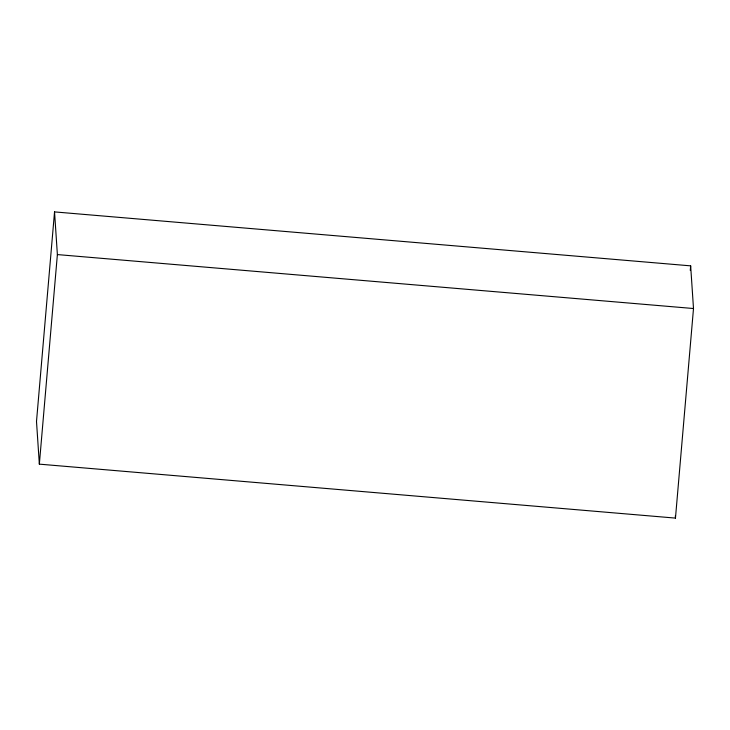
<?xml version="1.0" encoding="UTF-8"?>
<svg xmlns="http://www.w3.org/2000/svg" width="730" height="730" viewBox="0 0 730 730"><rect width="100%" height="100%" fill="white"/><g stroke="black" fill="none" stroke-linecap="round" stroke-linejoin="round"><path stroke-width="1.09" d="M54.54 211.901L36.5 421.475L39.347 464.143L675.46 518.099L693.5 308.525L690.653 265.857L54.54 211.901L57.378 254.578L39.347 464.143M690.27 270.392L690.653 265.857M57.378 254.578L693.5 308.525M675.314 515.845L675.46 518.099"/></g></svg>
